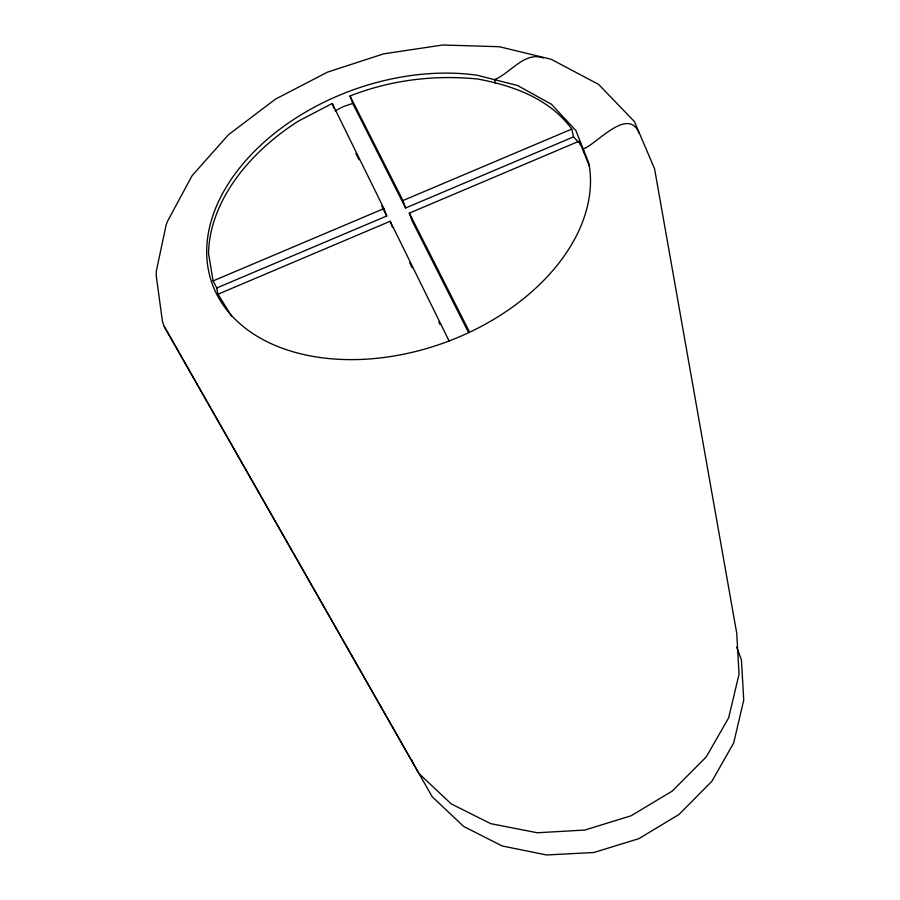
<?xml version="1.0" encoding="UTF-8"?>
<svg xmlns="http://www.w3.org/2000/svg" width="900" height="900" viewBox="0 0 900 900"><rect width="100%" height="100%" fill="white"/><g stroke="black" fill="none" stroke-linecap="round" stroke-linejoin="round"><path stroke-width="1.35" d="M335.036 110.914L343.541 106.47L352.766 103.478L405.596 208.001L573.525 136.879L578.554 142.324M216.765 287.977L386.696 216.011L383.94 208.586L332.213 103.466L298.575 121.005A197.685 134.347 -19.9 0 0 208.53 253.373L213.109 280.901L216.765 287.977L217.958 295.132M213.109 280.901L383.94 208.586M571.759 129.094C549.855 98.854 513.293 85.612 477.889 79.043C434.588 74.655 390.6 79.999 350.032 95.985L402.952 200.542L571.759 129.094L573.525 136.879M449.201 341.201L390.184 221.254L218.059 294.188L231.615 316.35M468.371 332.19L411.964 220.59L409.331 213.143L579.386 141.075L589.252 165.994M543.386 58.027C524.689 50.929 510.03 73.62 494.46 79.65L495.506 83.531M164.194 326.464L418.995 773.595L451.181 803.857L490.59 823.613L537.255 832.759L584.786 830.059L631.069 815.783L672.289 791.055L706.23 756.934L728.651 717.863L739.035 674.156L736.729 633.285L654.57 168.806L634.455 121.612L598.579 84.386L551.104 59.242L499.41 46.733L442.777 45L383.625 53.854L327.51 72.135L275.512 99.09L228.364 134.82L192.071 175.714L167.951 220.466L166.286 224.269L156.319 271.114L156.251 275.873L162.484 321.671L164.194 326.464L432.169 796.702L463.669 826.447L502.155 845.966L546.548 854.966L593.899 852.502L638.91 838.643L678.971 814.511L711.956 781.189L733.702 742.905L743.749 700.065L741.431 659.846L736.639 647.134M409.331 213.143L469.069 331.178M355.939 153.45L359.021 159.705M381.769 205.999L386.696 216.011M409.646 262.71L412.132 267.75M438.784 321.975L440.021 324.495M332.213 103.466L334.091 108.427M390.184 221.254L392.456 227.43M639.248 133.425C628.211 105.536 595.676 145.294 583.155 148.871L584.021 152.786M350.032 95.985L352.766 103.478M402.952 200.542L405.596 208.001M411.952 759.904L412.549 762.131M579.386 141.075L580.264 144.968M517.567 85.5L476.809 75.172A198.203 134.404 -19.9 0 0 212.029 218.227A198.203 134.404 -19.9 0 0 388.361 356.873A198.203 134.404 -19.9 0 0 588.87 163.271L575.921 130.612L551.43 104.242L517.567 85.5"/></g></svg>
